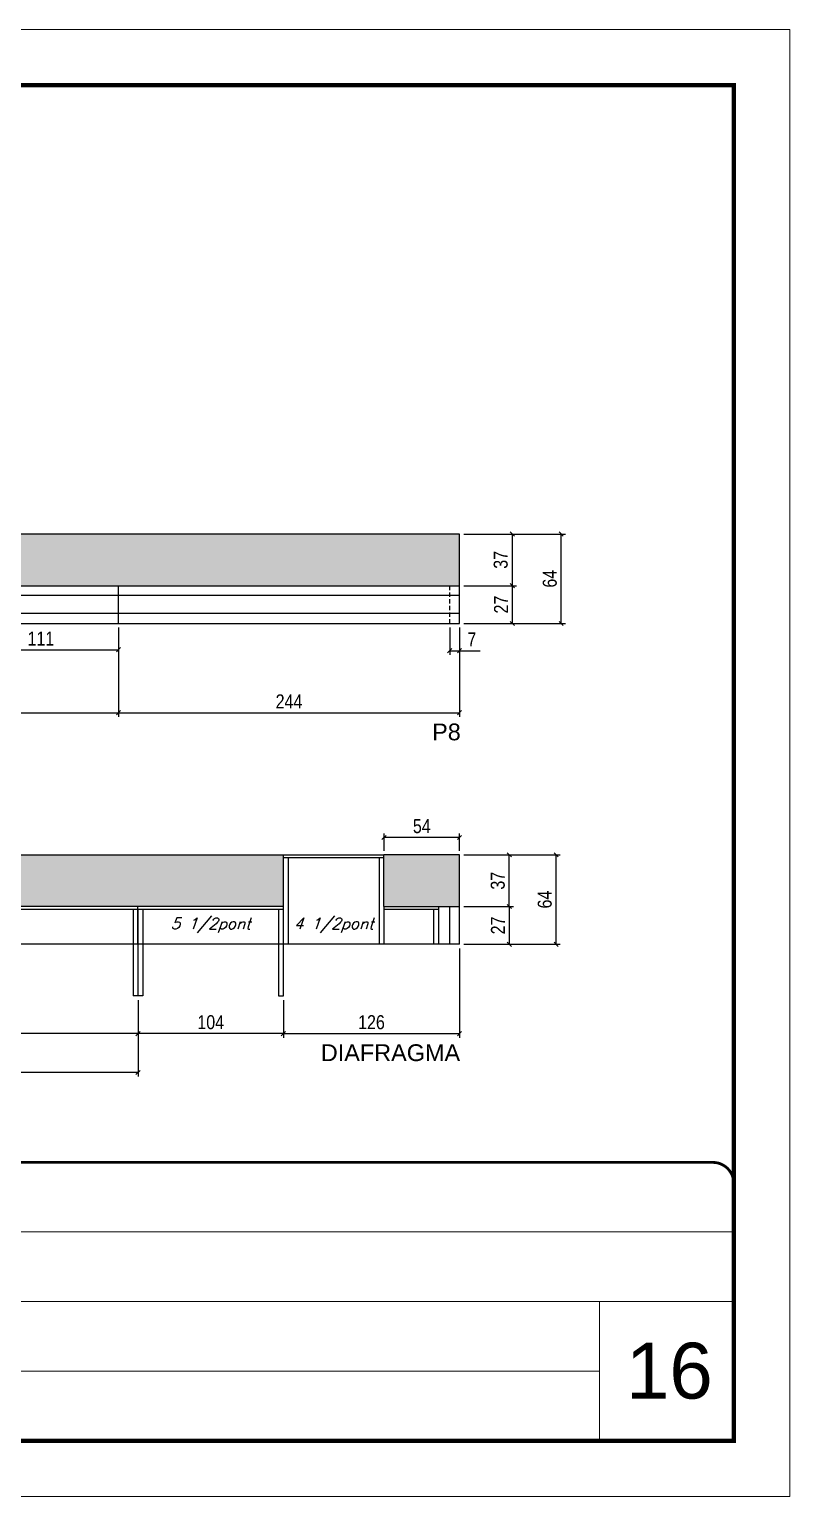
# Model space of a CAD drawing. Extents: x 3309 to 9590, y -2522 to 14608.
# Drawn here: x 9019 to 9563, y 10112 to 11162 of the extents above; entities that cross this region are included whole.
import ezdxf

# ---------------------------------------------------------------- set-up
doc = ezdxf.new("R2010")
doc.units = 0
for name, pattern in [('CONTINUO', [0]), ('DASHED', [0.75, 0.5, -0.25]), ('HIDDEN2', [4.7625, 3.175, -1.5875])]:
    doc.linetypes.add(name, pattern=pattern)
for name, color, linetype in [('5', 5, 'Continuous'), ('COTA', 241, 'Continuous'), ('Painéis', 200, 'Continuous'), ('SARR_2.2x7', 40, 'Continuous'), ('SARR_3.5x7', 81, 'Continuous'), ('texto', 7, 'Continuous')]:
    doc.layers.add(name, color=color, linetype=linetype)
for name, color, linetype, lineweight in [('CARIMBO', 255, 'Continuous', 9), ('Folhas', 255, 'Continuous', 9), ('SARRAFO DE PRESSAO', 251, 'DASHED', 9)]:
    doc.layers.add(name, color=color, linetype=linetype, lineweight=lineweight)
doc.styles.add('ARIAL', font='arial.ttf')
doc.styles.add('COTA TECNICA', font='techl___.ttf', dxfattribs={"height": 10})
doc.styles.add('Romans', font='romans.shx')
doc.styles.get("Standard").update_dxf_attribs({"font": 'arial.ttf'})
doc.dimstyles.new('PAINEL', dxfattribs={"dimtxt": 10, "dimasz": 3, "dimexe": 3, "dimexo": 3, "dimgap": 3, "dimtad": 1, "dimdec": 1, "dimzin": 12, "dimdsep": 46, "dimtxsty": 'COTA TECNICA', "dimblk1": 'OBLIQUE', "dimblk2": 'OBLIQUE', "dimsah": 1, "dimcen": 0.9, "dimclrd": 4, "dimclre": 4, "dimclrt": 240, "dimadec": 1, "dimazin": 3, "dimtfac": 1, "dimtdec": 1, "dimtmove": 0, "dimatfit": 3, "dimfxl": 1, "dimtolj": 1, "dimtzin": 12, "dimarcsym": 0})

# ---------------------------------------------------------------- blocks, each defined once
blk = doc.blocks.new('9999999999')
at = {"color": 30, "linetype": 'CONTINUO'}
for p, q in [((98564.6, 34379.6), (99584, 34379.6)), ((98564.6, 34329.8), (99488, 34329.8)), ((99584, 34329.8), (99488, 34329.8)), ((99488, 34329.8), (99488, 34230.2)), ((98564.6, 34280), (99488, 34280))]:
    blk.add_line(p, q, dxfattribs=at)
at = {"color": 30, "linetype": 'CONTINUO', "const_width": 2}
blk.add_lwpolyline([(99584, 34230.2), (99584, 34414.4, 0.414214), (99569, 34429.4), (98229, 34429.4, 0.414214), (98214, 34414.4), (98214, 34245.2, 0.414214), (98229, 34230.2), (99584, 34230.2)], format="xyb", dxfattribs=at)
at = {"layer": 'Folhas'}
blk.add_lwpolyline([(98139, 34190.2), (99624, 34190.2), (99624, 35240.2), (98139, 35240.2)], close=True, dxfattribs=at)
at = {"layer": 'Folhas', "color": 30, "const_width": 3}
blk.add_lwpolyline([(98214, 34230.2), (99584, 34230.2), (99584, 35200.2), (98214, 35200.2)], close=True, dxfattribs=at)
blk = doc.blocks.new('_Oblique')
at = {"color": 0, "linetype": 'ByBlock', "lineweight": -2}
blk.add_line((-0.5, -0.5), (0.5, 0.5), dxfattribs=at)
blk = doc.blocks.new('*D540')
at = {"layer": 'COTA', "color": 4, "lineweight": -2, "transparency": 16777216}
for p, q in [((9329.7, 10764), (9367.5, 10764)), ((9364.5, 10737), (9364.5, 10764)), ((9329.7, 10737), (9367.5, 10737))]:
    blk.add_line(p, q, dxfattribs=at)
at = {"layer": 'Defpoints', "color": 0, "transparency": 16777216}
for p in [(9326.7, 10764), (9364.5, 10764), (9326.7, 10737)]:
    blk.add_point(p, dxfattribs=at)
at = {"layer": 'COTA', "color": 4, "lineweight": -2, "transparency": 16777216, "xscale": 3, "yscale": 3, "zscale": 3}
for p, rotation in [((9364.5, 10764), 90), ((9364.5, 10737), 270)]:
    blk.add_blockref('_Oblique', p, dxfattribs=dict(at, rotation=rotation))
at = {"layer": 'COTA', "color": 240, "transparency": 16777216, "insert": (9356.4, 10750.5), "char_height": 10, "attachment_point": 5, "rotation": 90, "style": 'COTA TECNICA'}
blk.add_mtext('\\A1;27', dxfattribs=at)
blk = doc.blocks.new('*D541')
at = {"layer": 'COTA', "color": 4, "lineweight": -2, "transparency": 16777216}
for p, q in [((9329.7, 10801), (9367.5, 10801)), ((9364.5, 10764), (9364.5, 10801)), ((9329.7, 10764), (9367.5, 10764))]:
    blk.add_line(p, q, dxfattribs=at)
at = {"layer": 'Defpoints', "color": 0, "transparency": 16777216}
for p in [(9326.7, 10801), (9364.5, 10801), (9326.7, 10764)]:
    blk.add_point(p, dxfattribs=at)
at = {"layer": 'COTA', "color": 4, "lineweight": -2, "transparency": 16777216, "xscale": 3, "yscale": 3, "zscale": 3}
for p, rotation in [((9364.5, 10801), 90), ((9364.5, 10764), 270)]:
    blk.add_blockref('_Oblique', p, dxfattribs=dict(at, rotation=rotation))
at = {"layer": 'COTA', "color": 240, "transparency": 16777216, "insert": (9356.2, 10782.5), "char_height": 10, "attachment_point": 5, "rotation": 90, "style": 'COTA TECNICA'}
blk.add_mtext('\\A1;37', dxfattribs=at)
blk = doc.blocks.new('*D534')
at = {"layer": 'COTA', "color": 4, "lineweight": -2, "transparency": 16777216}
for p, q in [((9329.7, 10801), (9402.4, 10801)), ((9399.4, 10737), (9399.4, 10801)), ((9329.7, 10737), (9402.4, 10737))]:
    blk.add_line(p, q, dxfattribs=at)
at = {"layer": 'Defpoints', "color": 0, "transparency": 16777216}
for p in [(9326.7, 10801), (9399.4, 10801), (9326.7, 10737)]:
    blk.add_point(p, dxfattribs=at)
at = {"layer": 'COTA', "color": 4, "lineweight": -2, "transparency": 16777216, "xscale": 3, "yscale": 3, "zscale": 3}
for p, rotation in [((9399.4, 10801), 90), ((9399.4, 10737), 270)]:
    blk.add_blockref('_Oblique', p, dxfattribs=dict(at, rotation=rotation))
at = {"layer": 'COTA', "color": 240, "transparency": 16777216, "insert": (9391.3, 10769), "char_height": 10, "attachment_point": 5, "rotation": 90, "style": 'COTA TECNICA'}
blk.add_mtext('\\A1;64', dxfattribs=at)
blk = doc.blocks.new('*D543')
at = {"layer": 'COTA', "color": 4, "lineweight": -2, "transparency": 16777216}
for p, q in [((9082.7, 10734), (9082.7, 10670.1)), ((8838.7, 10697), (8838.7, 10670.1)), ((8838.7, 10673.1), (9082.7, 10673.1))]:
    blk.add_line(p, q, dxfattribs=at)
at = {"layer": 'Defpoints', "color": 0, "transparency": 16777216}
for p in [(9082.7, 10737), (8838.7, 10700), (9082.7, 10673.1)]:
    blk.add_point(p, dxfattribs=at)
at = {"layer": 'COTA', "color": 4, "lineweight": -2, "transparency": 16777216, "xscale": 3, "yscale": 3, "zscale": 3, "rotation": 180}
blk.add_blockref('_Oblique', (8838.7, 10673.1), dxfattribs=at)
at = {"layer": 'COTA', "color": 4, "lineweight": -2, "transparency": 16777216, "xscale": 3, "yscale": 3, "zscale": 3}
blk.add_blockref('_Oblique', (9082.7, 10673.1), dxfattribs=at)
at = {"layer": 'COTA', "color": 240, "transparency": 16777216, "insert": (8960.7, 10681.2), "char_height": 10, "attachment_point": 5, "style": 'COTA TECNICA'}
blk.add_mtext('\\A1;244', dxfattribs=at)
blk = doc.blocks.new('*D544')
at = {"layer": 'COTA', "color": 4, "lineweight": -2, "transparency": 16777216}
for p, q in [((9082.7, 10734), (9082.7, 10670.1)), ((9326.7, 10734), (9326.7, 10670.1)), ((9082.7, 10673.1), (9326.7, 10673.1))]:
    blk.add_line(p, q, dxfattribs=at)
at = {"layer": 'Defpoints', "color": 0, "transparency": 16777216}
for p in [(9082.7, 10737), (9326.7, 10737), (9326.7, 10673.1)]:
    blk.add_point(p, dxfattribs=at)
at = {"layer": 'COTA', "color": 4, "lineweight": -2, "transparency": 16777216, "xscale": 3, "yscale": 3, "zscale": 3, "rotation": 180}
blk.add_blockref('_Oblique', (9082.7, 10673.1), dxfattribs=at)
at = {"layer": 'COTA', "color": 4, "lineweight": -2, "transparency": 16777216, "xscale": 3, "yscale": 3, "zscale": 3}
blk.add_blockref('_Oblique', (9326.7, 10673.1), dxfattribs=at)
at = {"layer": 'COTA', "color": 240, "transparency": 16777216, "insert": (9204.7, 10681.2), "char_height": 10, "attachment_point": 5, "style": 'COTA TECNICA'}
blk.add_mtext('\\A1;244', dxfattribs=at)
blk = doc.blocks.new('*D545')
at = {"layer": 'COTA', "color": 4, "lineweight": -2, "transparency": 16777216}
for p, q in [((9319.7, 10734), (9319.7, 10714.5)), ((9326.7, 10734), (9326.7, 10714.5)), ((9319.7, 10717.5), (9326.7, 10717.5)), ((9326.7, 10717.5), (9341.4, 10717.5))]:
    blk.add_line(p, q, dxfattribs=at)
at = {"layer": 'Defpoints', "color": 0, "transparency": 16777216}
for p in [(9319.7, 10737), (9326.7, 10737), (9326.7, 10717.5)]:
    blk.add_point(p, dxfattribs=at)
at = {"layer": 'COTA', "color": 4, "lineweight": -2, "transparency": 16777216, "xscale": 3, "yscale": 3, "zscale": 3, "rotation": 180}
blk.add_blockref('_Oblique', (9319.7, 10717.5), dxfattribs=at)
at = {"layer": 'COTA', "color": 4, "lineweight": -2, "transparency": 16777216, "xscale": 3, "yscale": 3, "zscale": 3}
blk.add_blockref('_Oblique', (9326.7, 10717.5), dxfattribs=at)
at = {"layer": 'COTA', "color": 240, "transparency": 16777216, "insert": (9335.5, 10725.6), "char_height": 10, "attachment_point": 5, "style": 'COTA TECNICA'}
blk.add_mtext('\\A1;7', dxfattribs=at)
blk = doc.blocks.new('*D546')
at = {"layer": 'COTA', "color": 4, "lineweight": -2, "transparency": 16777216}
for p, q in [((8971.7, 10734), (8971.7, 10715.2)), ((9082.7, 10734), (9082.7, 10715.2)), ((8971.7, 10718.2), (9082.7, 10718.2))]:
    blk.add_line(p, q, dxfattribs=at)
at = {"layer": 'Defpoints', "color": 0, "transparency": 16777216}
for p in [(8971.7, 10737), (9082.7, 10737), (9082.7, 10718.2)]:
    blk.add_point(p, dxfattribs=at)
at = {"layer": 'COTA', "color": 4, "lineweight": -2, "transparency": 16777216, "xscale": 3, "yscale": 3, "zscale": 3, "rotation": 180}
blk.add_blockref('_Oblique', (8971.7, 10718.2), dxfattribs=at)
at = {"layer": 'COTA', "color": 4, "lineweight": -2, "transparency": 16777216, "xscale": 3, "yscale": 3, "zscale": 3}
blk.add_blockref('_Oblique', (9082.7, 10718.2), dxfattribs=at)
at = {"layer": 'COTA', "color": 240, "transparency": 16777216, "insert": (9027.2, 10726.2), "char_height": 10, "attachment_point": 5, "style": 'COTA TECNICA'}
blk.add_mtext('\\A1;111', dxfattribs=at)
blk = doc.blocks.new('*D547')
at = {"layer": 'COTA', "color": 4, "linetype": 'ByBlock', "lineweight": -2, "transparency": 16777216}
for p, q in [((9096.7, 10467.4), (9096.7, 10440.5)), ((9200.7, 10467.4), (9200.7, 10440.5)), ((9200.7, 10443.5), (9096.7, 10443.5))]:
    blk.add_line(p, q, dxfattribs=at)
at = {"layer": 'Defpoints', "color": 0, "linetype": 'ByBlock', "transparency": 16777216}
for p in [(9096.7, 10470.4), (9200.7, 10470.4), (9096.7, 10443.5)]:
    blk.add_point(p, dxfattribs=at)
at = {"layer": 'COTA', "color": 4, "linetype": 'ByBlock', "lineweight": -2, "transparency": 16777216, "xscale": 3, "yscale": 3, "zscale": 3, "rotation": 180}
blk.add_blockref('_Oblique', (9096.7, 10443.5), dxfattribs=at)
at = {"layer": 'COTA', "color": 4, "linetype": 'ByBlock', "lineweight": -2, "transparency": 16777216, "xscale": 3, "yscale": 3, "zscale": 3}
blk.add_blockref('_Oblique', (9200.7, 10443.5), dxfattribs=at)
at = {"layer": 'COTA', "color": 240, "linetype": 'ByBlock', "transparency": 16777216, "insert": (9148.7, 10451.6), "char_height": 10, "attachment_point": 5, "style": 'COTA TECNICA'}
blk.add_mtext('\\A1;104', dxfattribs=at)
blk = doc.blocks.new('*D548')
at = {"layer": 'COTA', "color": 4, "linetype": 'ByBlock', "lineweight": -2, "transparency": 16777216}
for p, q in [((8852.7, 10467.4), (8852.7, 10440.5)), ((9096.7, 10467.4), (9096.7, 10440.5)), ((9096.7, 10443.5), (8852.7, 10443.5))]:
    blk.add_line(p, q, dxfattribs=at)
at = {"layer": 'Defpoints', "color": 0, "linetype": 'ByBlock', "transparency": 16777216}
for p in [(8852.7, 10470.4), (9096.7, 10470.4), (8852.7, 10443.5)]:
    blk.add_point(p, dxfattribs=at)
at = {"layer": 'COTA', "color": 4, "linetype": 'ByBlock', "lineweight": -2, "transparency": 16777216, "xscale": 3, "yscale": 3, "zscale": 3, "rotation": 180}
blk.add_blockref('_Oblique', (8852.7, 10443.5), dxfattribs=at)
at = {"layer": 'COTA', "color": 4, "linetype": 'ByBlock', "lineweight": -2, "transparency": 16777216, "xscale": 3, "yscale": 3, "zscale": 3}
blk.add_blockref('_Oblique', (9096.7, 10443.5), dxfattribs=at)
at = {"layer": 'COTA', "color": 240, "linetype": 'ByBlock', "transparency": 16777216, "insert": (8974.7, 10451.6), "char_height": 10, "attachment_point": 5, "style": 'COTA TECNICA'}
blk.add_mtext('\\A1;244', dxfattribs=at)
blk = doc.blocks.new('*D549')
at = {"layer": 'COTA', "color": 4, "lineweight": -2, "transparency": 16777216}
for p, q in [((9326.7, 10504.4), (9326.7, 10440.5)), ((9200.7, 10467.4), (9200.7, 10440.5)), ((9200.7, 10443.5), (9326.7, 10443.5))]:
    blk.add_line(p, q, dxfattribs=at)
at = {"layer": 'Defpoints', "color": 0, "transparency": 16777216}
for p in [(9326.7, 10507.4), (9200.7, 10470.4), (9326.7, 10443.5)]:
    blk.add_point(p, dxfattribs=at)
at = {"layer": 'COTA', "color": 4, "lineweight": -2, "transparency": 16777216, "xscale": 3, "yscale": 3, "zscale": 3, "rotation": 180}
blk.add_blockref('_Oblique', (9200.7, 10443.5), dxfattribs=at)
at = {"layer": 'COTA', "color": 4, "lineweight": -2, "transparency": 16777216, "xscale": 3, "yscale": 3, "zscale": 3}
blk.add_blockref('_Oblique', (9326.7, 10443.5), dxfattribs=at)
at = {"layer": 'COTA', "color": 240, "transparency": 16777216, "insert": (9263.7, 10451.6), "char_height": 10, "attachment_point": 5, "style": 'COTA TECNICA'}
blk.add_mtext('\\A1;126', dxfattribs=at)
blk = doc.blocks.new('*D550')
at = {"layer": 'COTA', "color": 4, "lineweight": -2, "transparency": 16777216}
for p, q in [((9329.7, 10571.4), (9398.8, 10571.4)), ((9395.8, 10507.4), (9395.8, 10571.4)), ((9329.7, 10507.4), (9398.8, 10507.4))]:
    blk.add_line(p, q, dxfattribs=at)
at = {"layer": 'Defpoints', "color": 0, "transparency": 16777216}
for p in [(9326.7, 10571.4), (9395.8, 10571.4), (9326.7, 10507.4)]:
    blk.add_point(p, dxfattribs=at)
at = {"layer": 'COTA', "color": 4, "lineweight": -2, "transparency": 16777216, "xscale": 3, "yscale": 3, "zscale": 3}
for p, rotation in [((9395.8, 10571.4), 90), ((9395.8, 10507.4), 270)]:
    blk.add_blockref('_Oblique', p, dxfattribs=dict(at, rotation=rotation))
at = {"layer": 'COTA', "color": 240, "transparency": 16777216, "insert": (9387.7, 10539.4), "char_height": 10, "attachment_point": 5, "rotation": 90, "style": 'COTA TECNICA'}
blk.add_mtext('\\A1;64', dxfattribs=at)
blk = doc.blocks.new('*D551')
at = {"layer": 'COTA', "color": 4, "lineweight": -2, "transparency": 16777216}
for p, q in [((9272.7, 10574.4), (9272.7, 10586.8)), ((9326.7, 10574.4), (9326.7, 10586.8)), ((9326.7, 10583.8), (9272.7, 10583.8))]:
    blk.add_line(p, q, dxfattribs=at)
at = {"layer": 'Defpoints', "color": 0, "transparency": 16777216}
for p in [(9272.7, 10583.8), (9272.7, 10571.4), (9326.7, 10571.4)]:
    blk.add_point(p, dxfattribs=at)
at = {"layer": 'COTA', "color": 4, "lineweight": -2, "transparency": 16777216, "xscale": 3, "yscale": 3, "zscale": 3, "rotation": 180}
blk.add_blockref('_Oblique', (9272.7, 10583.8), dxfattribs=at)
at = {"layer": 'COTA', "color": 4, "lineweight": -2, "transparency": 16777216, "xscale": 3, "yscale": 3, "zscale": 3}
blk.add_blockref('_Oblique', (9326.7, 10583.8), dxfattribs=at)
at = {"layer": 'COTA', "color": 240, "transparency": 16777216, "insert": (9299.7, 10591.9), "char_height": 10, "attachment_point": 5, "style": 'COTA TECNICA'}
blk.add_mtext('\\A1;54', dxfattribs=at)
blk = doc.blocks.new('*D552')
at = {"layer": 'COTA', "color": 4, "lineweight": -2, "transparency": 16777216}
for p, q in [((9329.7, 10571.4), (9365.3, 10571.4)), ((9362.3, 10534.4), (9362.3, 10571.4)), ((9329.7, 10534.4), (9365.3, 10534.4))]:
    blk.add_line(p, q, dxfattribs=at)
at = {"layer": 'Defpoints', "color": 0, "transparency": 16777216}
for p in [(9326.7, 10571.4), (9362.3, 10571.4), (9326.7, 10534.4)]:
    blk.add_point(p, dxfattribs=at)
at = {"layer": 'COTA', "color": 4, "lineweight": -2, "transparency": 16777216, "xscale": 3, "yscale": 3, "zscale": 3}
for p, rotation in [((9362.3, 10571.4), 90), ((9362.3, 10534.4), 270)]:
    blk.add_blockref('_Oblique', p, dxfattribs=dict(at, rotation=rotation))
at = {"layer": 'COTA', "color": 240, "transparency": 16777216, "insert": (9354.1, 10552.9), "char_height": 10, "attachment_point": 5, "rotation": 90, "style": 'COTA TECNICA'}
blk.add_mtext('\\A1;37', dxfattribs=at)
blk = doc.blocks.new('*D553')
at = {"layer": 'COTA', "color": 4, "lineweight": -2, "transparency": 16777216}
for p, q in [((9329.7, 10534.4), (9365.3, 10534.4)), ((9362.3, 10534.4), (9362.3, 10507.4)), ((9329.7, 10507.4), (9365.3, 10507.4))]:
    blk.add_line(p, q, dxfattribs=at)
at = {"layer": 'Defpoints', "color": 0, "transparency": 16777216}
for p in [(9326.7, 10534.4), (9326.7, 10507.4), (9362.3, 10507.4)]:
    blk.add_point(p, dxfattribs=at)
at = {"layer": 'COTA', "color": 4, "lineweight": -2, "transparency": 16777216, "xscale": 3, "yscale": 3, "zscale": 3}
for p, rotation in [((9362.3, 10534.4), 90), ((9362.3, 10507.4), 270)]:
    blk.add_blockref('_Oblique', p, dxfattribs=dict(at, rotation=rotation))
at = {"layer": 'COTA', "color": 240, "transparency": 16777216, "insert": (9354.2, 10520.9), "char_height": 10, "attachment_point": 5, "rotation": 90, "style": 'COTA TECNICA'}
blk.add_mtext('\\A1;27', dxfattribs=at)
blk = doc.blocks.new('*D557')
at = {"layer": 'COTA', "color": 4, "lineweight": -2, "transparency": 16777216}
for p, q in [((8852.7, 10467.4), (8852.7, 10412.7)), ((9096.7, 10467.4), (9096.7, 10412.7)), ((9096.7, 10415.7), (8852.7, 10415.7))]:
    blk.add_line(p, q, dxfattribs=at)
at = {"layer": 'Defpoints', "color": 0, "transparency": 16777216}
for p in [(8852.7, 10470.4), (9096.7, 10470.4), (8852.7, 10415.7)]:
    blk.add_point(p, dxfattribs=at)
at = {"layer": 'COTA', "color": 4, "lineweight": -2, "transparency": 16777216, "xscale": 3, "yscale": 3, "zscale": 3, "rotation": 180}
blk.add_blockref('_Oblique', (8852.7, 10415.7), dxfattribs=at)
at = {"layer": 'COTA', "color": 4, "lineweight": -2, "transparency": 16777216, "xscale": 3, "yscale": 3, "zscale": 3}
blk.add_blockref('_Oblique', (9096.7, 10415.7), dxfattribs=at)
at = {"layer": 'COTA', "color": 240, "transparency": 16777216, "insert": (8974.7, 10424.9), "char_height": 10, "attachment_point": 5, "style": 'COTA TECNICA'}
blk.add_mtext('\\A1;(2x)', dxfattribs=at)

msp = doc.modelspace()

# ---------------------------------------------------------------- hatches: boundary and pattern name
at = {"layer": 'COTA'}
h = msp.add_hatch(dxfattribs=at)
h.set_pattern_fill('AR-CONC', color=256, scale=0.03)
h.set_pattern_definition([(50, (4531.2105, -42.8223), (5.46554, -0.4781726), [0.5715, -6.2865]), (355, (4531.2105, -42.8223), (-1.0573026, 5.7317054), [0.4572, -5.0292175]), (100.451445, (4531.666, -42.862), (4.4082374, 5.2535326), [0.4857003, -5.3427073]), (46.1842, (4531.2105, -41.298), (8.1323712, -1.26127), [0.85725, -9.42975]), (96.63556, (4531.888, -41.403), (7.122124, 7.422784), [0.7285507, -8.014068]), (351.18415, (4531.2105, -41.298), (7.122124, 7.422784), [0.685799, -7.543792]), (21, (4531.9725, -41.6793), (4.5484317, -3.067956), [0.5715, -6.2865]), (326, (4531.9725, -41.6793), (1.8540609, 5.525639), [0.4572, -5.0292]), (71.451445, (4532.3515, -41.935), (6.4024926, 2.457683), [0.4857003, -5.342698]), (37.5, (4531.2105, -42.8223), (0.0926581, 2.53665117), [0, -4.96824, 0, -5.1054, 0, -5.04825]), (7.5, (4531.2105, -42.8223), (2.0045899, 3.00541724), [0, -2.91084, 0, -4.85394, 0, -1.92405]), (327.5, (4529.5112, -42.8223), (4.06771786, -0.17186232), [0, -1.905, 0, -5.9436, 0, -7.8867]), (317.5, (4528.7492, -42.8223), (4.4438754, 0.7627947), [0, -2.4765, 0, -3.94716, 0, -5.6007])])
h.paths.add_polyline_path([(8364.66, 10800.97), (8364.66, 10763.97), (8418.66, 10763.97), (8418.66, 10800.97)])
h.paths.add_polyline_path([(9326.66, 10763.97), (9326.66, 10800.97), (8490.66, 10800.97), (8490.66, 10763.97)])
h = msp.add_hatch(dxfattribs=at)
h.set_pattern_fill('AR-CONC', color=256, scale=0.03)
h.set_pattern_definition([(50, (4531.2105, -272.373), (5.46554, -0.4781726), [0.5715, -6.2865]), (355, (4531.2105, -272.373), (-1.0573026, 5.7317054), [0.4572, -5.0292175]), (100.451445, (4531.666, -272.413), (4.4082374, 5.2535326), [0.4857003, -5.3427073]), (46.1842, (4531.2105, -270.849), (8.1323712, -1.26127), [0.85725, -9.42975]), (96.63556, (4531.888, -270.954), (7.122124, 7.422784), [0.7285507, -8.014068]), (351.18415, (4531.2105, -270.849), (7.122124, 7.422784), [0.685799, -7.543792]), (21, (4531.9725, -271.23), (4.5484317, -3.067956), [0.5715, -6.2865]), (326, (4531.9725, -271.23), (1.8540609, 5.525639), [0.4572, -5.0292]), (71.451445, (4532.3515, -271.4857), (6.4024926, 2.457683), [0.4857003, -5.342698]), (37.5, (4531.2105, -272.373), (0.0926581, 2.53665117), [0, -4.96824, 0, -5.1054, 0, -5.04825]), (7.5, (4531.2105, -272.373), (2.0045899, 3.00541724), [0, -2.91084, 0, -4.85394, 0, -1.92405]), (327.5, (4529.5112, -272.373), (4.06771786, -0.17186232), [0, -1.905, 0, -5.9436, 0, -7.8867]), (317.5, (4528.7492, -272.373), (4.4438754, 0.7627947), [0, -2.4765, 0, -3.94716, 0, -5.6007])])
h.paths.add_polyline_path([(9272.66, 10571.42), (9272.66, 10534.42), (9326.66, 10534.42), (9326.66, 10571.42)])
h.paths.add_polyline_path([(9200.66, 10534.42), (9200.66, 10571.42), (8364.66, 10571.42), (8364.66, 10534.42)])

# ---------------------------------------------------------------- linework, layer by layer
for p, q in [((9326.66, 10800.97), (8490.66, 10800.97)), ((9326.66, 10763.97), (9326.66, 10800.97)), ((8364.66, 10571.42), (9200.66, 10571.42)), ((9326.66, 10571.42), (9272.66, 10571.42)), ((9326.66, 10534.42), (9326.66, 10571.42)), ((9272.66, 10534.42), (9272.66, 10507.42)), ((9096.66, 10507.42), (9096.66, 10470.42)), ((9200.66, 10470.42), (9200.66, 10507.42)), ((9100.16, 10470.42), (9093.16, 10470.42)), ((9197.16, 10470.42), (9200.66, 10470.42))]:
    msp.add_line(p, q, dxfattribs=at)
at = {"layer": 'Painéis', "linetype": 'ByBlock'}
for p, q in [((8490.66, 10763.97), (9326.66, 10763.97)), ((9082.66, 10736.97), (9082.66, 10763.97)), ((9326.66, 10736.97), (9326.66, 10763.97)), ((8364.66, 10736.97), (9326.66, 10736.97)), ((9200.66, 10571.42), (9272.66, 10571.42)), ((9200.66, 10507.42), (9200.66, 10571.42)), ((9272.66, 10534.42), (9272.66, 10571.42)), ((9200.66, 10534.42), (8364.66, 10534.42)), ((9096.66, 10507.42), (9096.66, 10534.42)), ((9272.66, 10534.42), (9326.66, 10534.42)), ((9326.66, 10507.42), (9326.66, 10534.42)), ((9326.66, 10507.42), (8364.66, 10507.42))]:
    msp.add_line(p, q, dxfattribs=at)
at = {"layer": 'SARR_2.2x7', "linetype": 'HIDDEN2'}
msp.add_line((9319.66, 10736.97), (9319.66, 10763.97), dxfattribs=at)
at = {"layer": 'SARR_2.2x7', "linetype": 'Continuous'}
for p, q in [((9082.66, 10756.97), (8971.66, 10756.97)), ((9326.66, 10756.97), (9082.66, 10756.97)), ((9082.66, 10744.23), (8971.66, 10744.23)), ((9326.66, 10744.23), (9082.66, 10744.23)), ((9272.66, 10569.22), (9200.66, 10569.22)), ((9096.66, 10532.22), (8852.66, 10532.22)), ((9200.66, 10532.22), (9096.66, 10532.22)), ((9311.66, 10532.22), (9272.66, 10532.22)), ((9319.66, 10507.42), (9319.66, 10534.42))]:
    msp.add_line(p, q, dxfattribs=at)
at = {"layer": 'SARR_3.5x7'}
for p, q in [((9204.16, 10569.22), (9204.16, 10507.42)), ((9269.16, 10569.22), (9269.16, 10507.42)), ((9093.16, 10532.22), (9093.16, 10470.42)), ((9096.66, 10532.22), (9096.66, 10507.42)), ((9100.16, 10532.22), (9100.16, 10470.42)), ((9197.16, 10532.22), (9197.16, 10470.42)), ((9308.16, 10532.22), (9308.16, 10507.42)), ((9311.66, 10534.42), (9311.66, 10507.42))]:
    msp.add_line(p, q, dxfattribs=at)

# ---------------------------------------------------------------- block references
at = {"layer": 'SARRAFO DE PRESSAO', "color": 6, "linetype": 'ByBlock'}
msp.add_blockref('9999999999', (-90061.11, -24078.07), dxfattribs=at)

# ---------------------------------------------------------------- texts
at = {"layer": '5', "linetype": 'Continuous'}
for s, rotation, p in [('P8', 0.00004, (9307.1, 10653.38)), ('DIAFRAGMA', 359.99996, (9227.48, 10423.83))]:
    msp.add_text(s, height=12, rotation=rotation, dxfattribs=at).set_placement(p)
at = {"layer": 'CARIMBO', "style": 'ARIAL'}
msp.add_text('16', height=40, dxfattribs=at).set_placement((9445.73, 10182.28))
at = {"layer": 'texto', "color": 2, "char_height": 8, "attachment_point": 5, "style": 'Romans'}
for s, insert in [('{\\Q19;\\C256;5 1/2pont}', (9148.66, 10520.92)), ('{\\Q19;\\C256;4 1/2pont}', (9236.66, 10520.92))]:
    msp.add_mtext(s, dxfattribs=dict(at, insert=insert))

# ---------------------------------------------------------------- dimensions: what is measured, and where the dimension line sits
at = {"layer": 'COTA'}
for base, p1, p2, angle, picture, middle in [((9364.45, 10800.97), (9326.66, 10763.97), (9326.66, 10800.97), 90, '*D541', (9356.23, 10782.47)), ((9399.44, 10800.97), (9326.66, 10736.97), (9326.66, 10800.97), 90, '*D534', (9391.34, 10768.97)), ((9364.45, 10763.97), (9326.66, 10736.97), (9326.66, 10763.97), 90, '*D540', (9356.38, 10750.47)), ((9272.66, 10583.77), (9326.66, 10571.42), (9272.66, 10571.42), 0, '*D551', (9299.66, 10591.88)), ((9395.78, 10571.42), (9326.66, 10507.42), (9326.66, 10571.42), 90, '*D550', (9387.68, 10539.42)), ((9362.29, 10571.42), (9326.66, 10534.42), (9326.66, 10571.42), 90, '*D552', (9354.07, 10552.92)), ((9362.29, 10507.42), (9326.66, 10534.42), (9326.66, 10507.42), 90, '*D553', (9354.22, 10520.92)), ((9326.66, 10443.53), (9200.66, 10470.42), (9326.66, 10507.42), 0, '*D549', (9263.66, 10451.63))]:
    dim = msp.add_linear_dim(base=base, p1=p1, p2=p2, angle=angle, dimstyle='PAINEL', dxfattribs=at)
    dim.commit()
    dim.dimension.update_dxf_attribs({"geometry": picture, "text_midpoint": middle})
for base, p1, p2, picture, middle in [((9082.66, 10673.08), (8838.66, 10699.97), (9082.66, 10736.97), '*D543', (8960.66, 10681.15)), ((9082.66, 10718.17), (8971.66, 10736.97), (9082.66, 10736.97), '*D546', (9027.16, 10726.23)), ((9326.66, 10673.08), (9082.66, 10736.97), (9326.66, 10736.97), '*D544', (9204.66, 10681.15)), ((9326.66, 10717.54), (9319.66, 10736.97), (9326.66, 10736.97), '*D545', (9335.53, 10725.62))]:
    dim = msp.add_linear_dim(base=base, p1=p1, p2=p2, dimstyle='PAINEL', dxfattribs=at)
    dim.commit()
    dim.dimension.update_dxf_attribs({"geometry": picture, "text_midpoint": middle})
at = {"layer": 'COTA', "linetype": 'ByBlock'}
dim = msp.add_linear_dim(base=(8852.66, 10443.53), p1=(9096.66, 10470.42), p2=(8852.66, 10470.42), angle=180, dimstyle='PAINEL', override={"dimtmove": 1}, dxfattribs=at)
dim.commit()
dim.dimension.update_dxf_attribs({"geometry": '*D548', "text_midpoint": (8974.66, 10451.6)})
at = {"layer": 'COTA'}
dim = msp.add_linear_dim(base=(8852.66, 10415.68), p1=(9096.66, 10470.42), p2=(8852.66, 10470.42), angle=180, text='(2x)', dimstyle='PAINEL', dxfattribs=at)
dim.commit()
dim.dimension.update_dxf_attribs({"geometry": '*D557', "text_midpoint": (8974.66, 10424.9)})
at = {"layer": 'COTA', "linetype": 'ByBlock'}
dim = msp.add_linear_dim(base=(9096.66, 10443.53), p1=(9200.66, 10470.42), p2=(9096.66, 10470.42), angle=180, dimstyle='PAINEL', dxfattribs=at)
dim.commit()
dim.dimension.update_dxf_attribs({"geometry": '*D547', "text_midpoint": (9148.66, 10451.63)})

doc.saveas('drawing.dxf')
